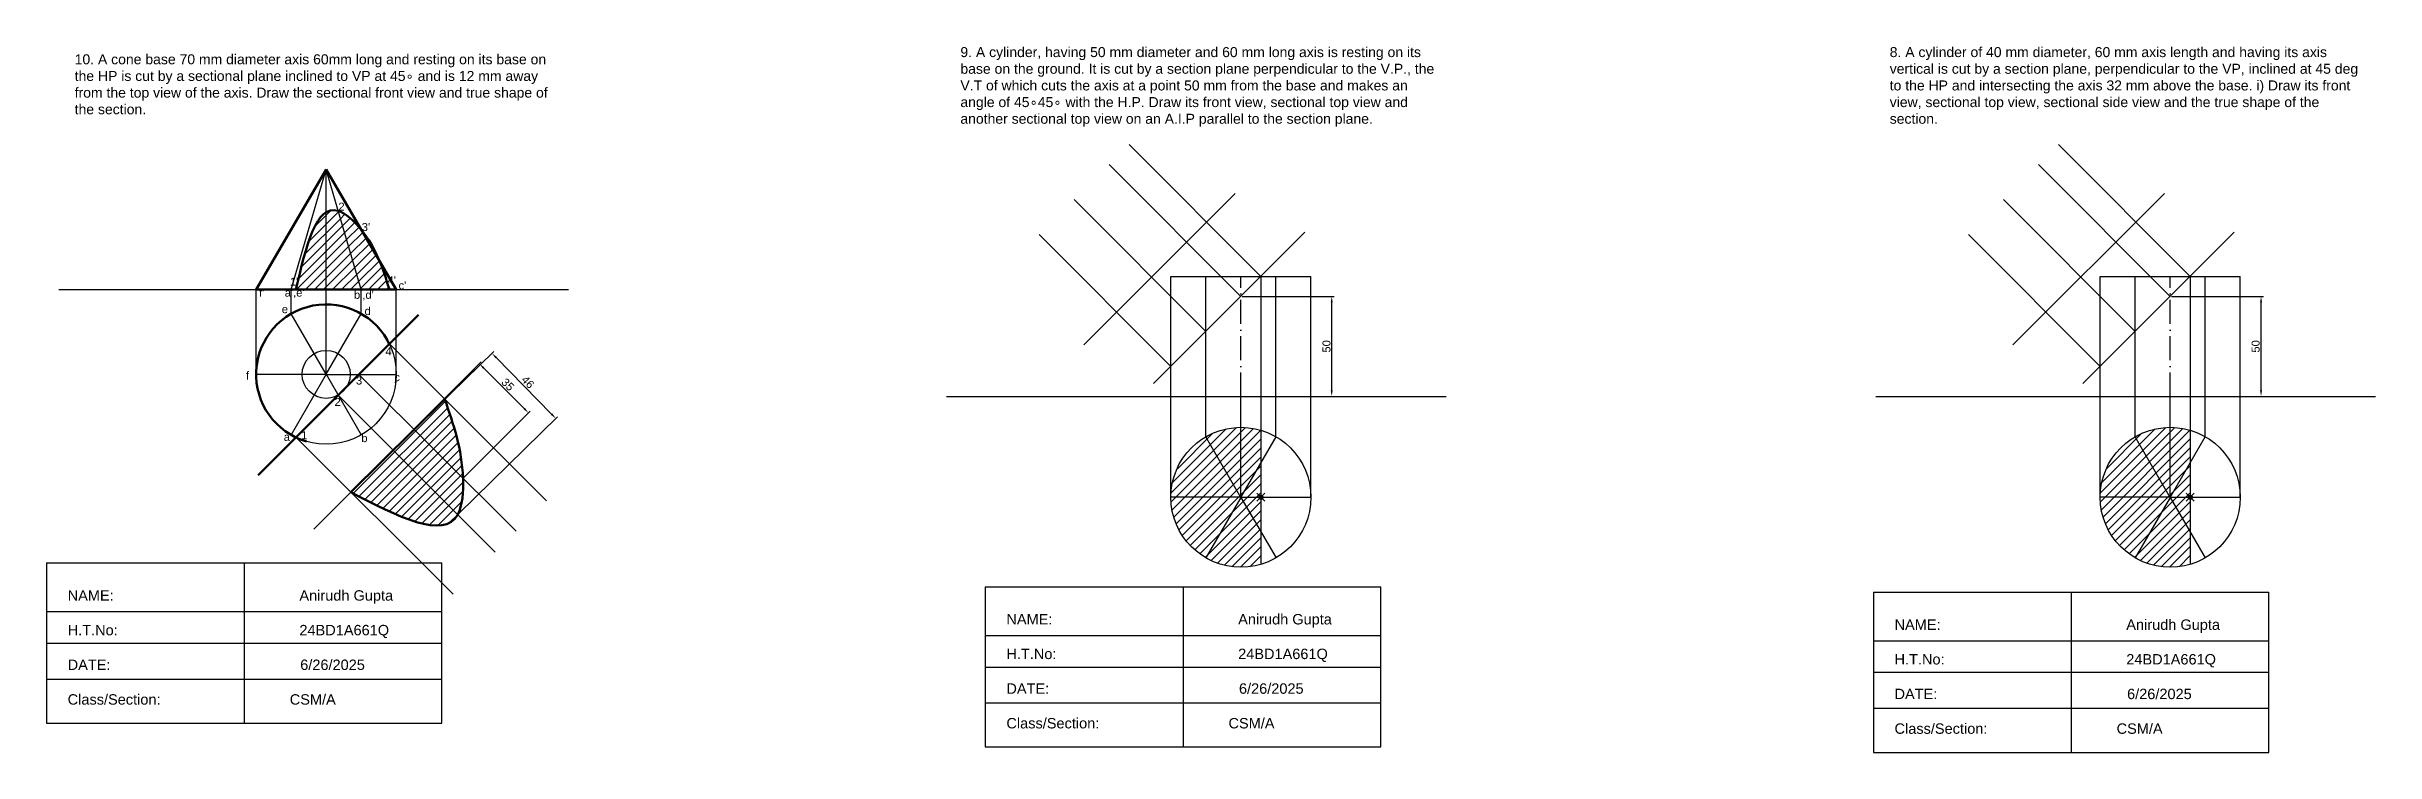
# Model space of a CAD drawing. Header units: millimetres. Extents: x 2302 to 7463, y 1376 to 2015.
# Drawn here: x 6299 to 7463, y 1420 to 1773 of the extents above; entities that cross this region are included whole.
import ezdxf

# ---------------------------------------------------------------- set-up
doc = ezdxf.new("R2010")
doc.units = ezdxf.units.MM
doc.header["$PDMODE"] = 35
doc.header["$PDSIZE"] = 2
doc.linetypes.add('ACAD_ISO10W100', pattern=[18, 12, -3, 0, -3])
doc.styles.get("Standard").update_dxf_attribs({"font": 'arial.ttf'})
doc.dimstyles.new('ISO-25', dxfattribs={"dimtxt": 4, "dimasz": 3, "dimexe": 1.25, "dimexo": 0.625, "dimtad": 1, "dimdec": 0, "dimtxsty": 'Standard', "dimcen": 2.5, "dimclrd": 6, "dimclre": 4, "dimadec": 0, "dimazin": 0, "dimtfac": 1, "dimtdec": 0, "dimtmove": 0, "dimatfit": 3, "dimfxl": 1, "dimarcsym": 1})

# ---------------------------------------------------------------- blocks, each defined once
blk = doc.blocks.new('*U20')
blk.add_line((-17.5, 0), (17.5, 0))
blk = doc.blocks.new('*U21')
at = {"color": 0, "linetype": 'ByBlock', "lineweight": -2, "transparency": 16777216}
for p, rotation in [((6431.6, 1588.4), 120), ((6449.1, 1588.4), 59.99999999999999), ((6422.9, 1573.2), 180), ((6431.6, 1558.1), 239.9999999999999), ((6449.1, 1558.1), 299.9999999999999)]:
    blk.add_blockref('*U20', p, dxfattribs=dict(at, rotation=rotation))
blk.add_blockref('*U20', (6457.9, 1573.2), dxfattribs=at)
blk = doc.blocks.new('*D22')
at = {"color": 4, "lineweight": -2, "transparency": 16777216}
for p, q in [((6483.3, 1581.8), (6516.5, 1615)), ((6507.9, 1557.3), (6541, 1590.4))]:
    blk.add_line(p, q, dxfattribs=at)
at = {"color": 6, "lineweight": -2, "transparency": 16777216}
blk.add_line((6517.7, 1612), (6538, 1591.7), dxfattribs=at)
at = {"color": 6, "transparency": 16777216}
for points in [[(6518.1, 1612.3), (6517.4, 1611.6), (6515.6, 1614.1)], [(6538.4, 1592), (6537.7, 1591.3), (6540.1, 1589.5)]]:
    blk.add_solid(points, dxfattribs=at)
at = {"layer": 'Defpoints', "color": 0, "transparency": 16777216}
for p in [(6540.1, 1589.5), (6482.9, 1581.4), (6507.4, 1556.8)]:
    blk.add_point(p, dxfattribs=at)
at = {"color": 0, "transparency": 16777216, "insert": (6529.8, 1603.7), "char_height": 4, "attachment_point": 5, "rotation": 315}
blk.add_mtext('35', dxfattribs=at)
blk = doc.blocks.new('*D23')
at = {"color": 4, "lineweight": -2, "transparency": 16777216}
for p, q in [((6473.3, 1571.8), (6522.8, 1620.2)), ((6505.2, 1539.1), (6554.7, 1587.6))]:
    blk.add_line(p, q, dxfattribs=at)
at = {"color": 6, "lineweight": -2, "transparency": 16777216}
blk.add_line((6524, 1617.2), (6551.7, 1588.8), dxfattribs=at)
at = {"color": 6, "transparency": 16777216}
for points in [[(6524.3, 1617.5), (6523.6, 1616.8), (6521.9, 1619.3)], [(6552.1, 1589.2), (6551.4, 1588.5), (6553.8, 1586.7)]]:
    blk.add_solid(points, dxfattribs=at)
at = {"layer": 'Defpoints', "color": 0, "transparency": 16777216}
for p in [(6553.8, 1586.7), (6472.8, 1571.3), (6504.8, 1538.7)]:
    blk.add_point(p, dxfattribs=at)
at = {"color": 0, "transparency": 16777216, "insert": (6539.8, 1604.9), "char_height": 4, "attachment_point": 5, "rotation": 314.386}
blk.add_mtext('46', dxfattribs=at)
blk = doc.blocks.new('*U24')
blk.add_line((-17.5, 0), (17.5, 0))
blk = doc.blocks.new('*U25')
at = {"color": 0, "linetype": 'ByBlock', "lineweight": -2, "transparency": 16777216}
for p, rotation in [((6887.5, 1562.4), 120), ((6905, 1562.4), 59.99999999999999), ((6878.7, 1547.3), 180), ((6887.5, 1532.1), 239.9999999999999), ((6905, 1532.1), 299.9999999999999)]:
    blk.add_blockref('*U24', p, dxfattribs=dict(at, rotation=rotation))
blk.add_blockref('*U24', (6913.7, 1547.3), dxfattribs=at)
blk = doc.blocks.new('*D26')
at = {"color": 4, "lineweight": -2, "transparency": 16777216}
for p, q in [((6896.9, 1647.8), (6942.9, 1647.8)), ((6896.9, 1597.8), (6942.9, 1597.8))]:
    blk.add_line(p, q, dxfattribs=at)
at = {"color": 6, "lineweight": -2, "transparency": 16777216}
blk.add_line((6941.6, 1600.8), (6941.6, 1644.8), dxfattribs=at)
at = {"color": 6, "transparency": 16777216}
for points in [[(6941.1, 1644.8), (6942.1, 1644.8), (6941.6, 1647.8)], [(6941.1, 1600.8), (6942.1, 1600.8), (6941.6, 1597.8)]]:
    blk.add_solid(points, dxfattribs=at)
at = {"layer": 'Defpoints', "color": 0, "transparency": 16777216}
for p in [(6896.2, 1647.8), (6941.6, 1647.8), (6896.2, 1597.8)]:
    blk.add_point(p, dxfattribs=at)
at = {"color": 0, "transparency": 16777216, "insert": (6939, 1622.8), "char_height": 4, "attachment_point": 5, "rotation": 90}
blk.add_mtext('50', dxfattribs=at)
blk = doc.blocks.new('*U27')
blk.add_line((-17.5, 0), (17.5, 0))
blk = doc.blocks.new('*U28')
at = {"color": 0, "linetype": 'ByBlock', "lineweight": -2, "transparency": 16777216}
for p, rotation in [((6887.5, 1562.4), 120), ((6905, 1562.4), 59.99999999999999), ((6878.7, 1547.3), 180), ((6887.5, 1532.1), 239.9999999999999), ((6905, 1532.1), 299.9999999999999)]:
    blk.add_blockref('*U27', p, dxfattribs=dict(at, rotation=rotation))
blk.add_blockref('*U27', (6913.7, 1547.3), dxfattribs=at)
blk = doc.blocks.new('*D29')
at = {"color": 4, "lineweight": -2, "transparency": 16777216}
for p, q in [((7361.3, 1647.8), (7407.3, 1647.8)), ((7361.3, 1597.8), (7407.3, 1597.8))]:
    blk.add_line(p, q, dxfattribs=at)
at = {"color": 6, "lineweight": -2, "transparency": 16777216}
blk.add_line((7406.1, 1600.8), (7406.1, 1644.8), dxfattribs=at)
at = {"color": 6, "transparency": 16777216}
for points in [[(7405.6, 1644.8), (7406.6, 1644.8), (7406.1, 1647.8)], [(7405.6, 1600.8), (7406.6, 1600.8), (7406.1, 1597.8)]]:
    blk.add_solid(points, dxfattribs=at)
at = {"layer": 'Defpoints', "color": 0, "transparency": 16777216}
for p in [(7360.7, 1647.8), (7406.1, 1647.8), (7360.7, 1597.8)]:
    blk.add_point(p, dxfattribs=at)
at = {"color": 0, "transparency": 16777216, "insert": (7403.4, 1622.8), "char_height": 4, "attachment_point": 5, "rotation": 90}
blk.add_mtext('50', dxfattribs=at)

msp = doc.modelspace()

# ---------------------------------------------------------------- hatches: boundary and pattern name
h = msp.add_hatch()
h.set_pattern_fill('ANSI31', color=256)
edge = h.paths.add_edge_path()
edge.add_spline(control_points=[(6507.4, 1556.8), (6506.9, 1571.5), (6502.6, 1583.9), (6498.3, 1596.3)], knot_values=[0, 0, 0, 0, 40.48703, 40.48703, 40.48703, 40.48703], degree=3, periodic=0)
edge.add_line((6498.3, 1596.3), (6498, 1596.5))
edge.add_line((6498, 1596.5), (6482.9, 1581.4))
edge.add_line((6482.9, 1581.4), (6507.4, 1556.8))
edge = h.paths.add_edge_path()
edge.add_line((6482.9, 1581.4), (6472.5, 1571))
edge.add_line((6472.5, 1571), (6504.8, 1538.7))
edge.add_spline(control_points=[(6504.8, 1538.7), (6504.8, 1538.7), (6507.1, 1543), (6507.7, 1550.2), (6507.4, 1556.8)], knot_values=[40.48703, 40.48703, 40.48703, 40.48703, 40.493979, 58.81574, 58.81574, 58.81574, 58.81574], degree=3, periodic=0)
edge.add_line((6507.4, 1556.8), (6482.9, 1581.4))
edge = h.paths.add_edge_path()
edge.add_line((6472.5, 1571), (6451.3, 1549.8))
edge.add_spline(control_points=[(6451.3, 1549.8), (6474.5, 1537.8), (6497.8, 1525.8), (6504.8, 1538.7)], knot_values=[58.81574, 58.81574, 58.81574, 58.81574, 113.415545, 113.415545, 113.415545, 113.415545], degree=3, periodic=0)
edge.add_line((6504.8, 1538.7), (6472.5, 1571))
edge = h.paths.add_edge_path()
edge.add_spline(control_points=[(6439, 1690), (6431.9, 1685.7), (6427.9, 1668.4), (6423.9, 1651.2)], knot_values=[0, 0, 0, 0, 35.763081, 35.763081, 35.763081, 35.763081], degree=3, periodic=0)
edge.add_line((6423.9, 1651.2), (6439, 1651.2))
edge.add_line((6439, 1651.2), (6439, 1690))
edge = h.paths.add_edge_path()
edge.add_spline(control_points=[(6445, 1690.6), (6442.8, 1691.4), (6440.8, 1691.1), (6439, 1690)], knot_values=[35.763081, 35.763081, 35.763081, 35.763081, 44.745823, 44.745823, 44.745823, 44.745823], degree=3, periodic=0)
edge.add_line((6439, 1690), (6439, 1651.2))
edge.add_line((6439, 1651.2), (6456.5, 1651.2))
edge.add_line((6456.5, 1651.2), (6445, 1690.6))
h.paths.add_polyline_path([(6417.4, 1646), (6429.2, 1646), (6429.2, 1651.6), (6417.4, 1651.6)], flags=9)
h.paths.add_polyline_path([(6468.7, 1652.9), (6474.9, 1652.9), (6474.9, 1658.9), (6468.7, 1658.9)], flags=9)
h.paths.add_polyline_path([(6444.1, 1689.7), (6450.2, 1689.7), (6450.2, 1695.8), (6444.1, 1695.8)], flags=9)
h = msp.add_hatch()
h.set_pattern_fill('ANSI31', color=256)
edge = h.paths.add_edge_path()
edge.add_spline(control_points=[(6456.5, 1681.2), (6453.1, 1685.4), (6448.7, 1689.4), (6445, 1690.6)], knot_values=[0, 0, 0, 0, 14.871044, 14.871044, 14.871044, 14.871044], degree=3, periodic=0)
edge.add_line((6445, 1690.6), (6456.5, 1651.2))
edge.add_line((6456.5, 1651.2), (6470.6, 1651.2))
edge.add_spline(control_points=[(6470.6, 1651.2), (6469.1, 1656), (6467.6, 1660.8), (6465.7, 1665.5)], knot_values=[77.345667, 77.345667, 77.345667, 77.345667, 92.743215, 92.743215, 92.743215, 92.743215], degree=3, periodic=0)
edge.add_line((6465.7, 1665.5), (6456.5, 1681.2))
h = msp.add_hatch()
h.set_pattern_fill('ANSI31', color=256)
h.paths.add_polyline_path([(6906.2, 1580.8, 0.072529), (6896.2, 1582.3), (6896.2, 1547.3), (6906.2, 1564.6)])
h.paths.add_polyline_path([(6896.2, 1582.3, 0.131652), (6878.7, 1577.6), (6896.2, 1547.3)])
h.paths.add_polyline_path([(6878.7, 1577.6, 0.267949), (6861.2, 1547.3), (6896.2, 1547.3)])
h.paths.add_polyline_path([(6896.2, 1547.3), (6861.2, 1547.3, 0.267949), (6878.7, 1517)])
h.paths.add_polyline_path([(6906.2, 1530), (6896.2, 1547.3), (6878.7, 1517, 0.20615), (6906.2, 1513.7)])
h.paths.add_polyline_path([(6906.2, 1547.3), (6896.2, 1547.3), (6906.2, 1530)], flags=17)
h.paths.add_polyline_path([(6906.2, 1564.6), (6896.2, 1547.3), (6906.2, 1547.3)], flags=17)
h = msp.add_hatch()
h.set_pattern_fill('ANSI31', color=256)
h.set_pattern_definition([(45, (464.4263, 0), (-2.245064, 2.245064), [])])
h.paths.add_polyline_path([(7370.7, 1580.8, 0.072529), (7360.7, 1582.3), (7360.7, 1547.3), (7370.7, 1564.6)])
h.paths.add_polyline_path([(7360.7, 1582.3, 0.131652), (7343.2, 1577.6), (7360.7, 1547.3)])
h.paths.add_polyline_path([(7343.2, 1577.6, 0.267949), (7325.7, 1547.3), (7360.7, 1547.3)])
h.paths.add_polyline_path([(7360.7, 1547.3), (7325.7, 1547.3, 0.267949), (7343.2, 1517)])
h.paths.add_polyline_path([(7370.7, 1530), (7360.7, 1547.3), (7343.2, 1517, 0.20615), (7370.7, 1513.7)])
h.paths.add_polyline_path([(7370.7, 1547.3), (7360.7, 1547.3), (7370.7, 1530)], flags=17)
h.paths.add_polyline_path([(7370.7, 1564.6), (7360.7, 1547.3), (7370.7, 1547.3)], flags=17)

# ---------------------------------------------------------------- linework, layer by layer
for p, q in [((6906.2, 1657.8), (6840.3, 1723.7)), ((7370.7, 1657.8), (7304.8, 1723.7)), ((6421.5, 1651.2), (6439, 1711.2)), ((6439, 1651.2), (6439, 1711.2)), ((6456.5, 1651.2), (6439, 1711.2)), ((6896.2, 1647.8), (6830.3, 1713.7)), ((7360.7, 1647.8), (7294.8, 1713.7)), ((6878.7, 1630.3), (6812.8, 1696.2)), ((6817.7, 1623.6), (6893.4, 1699.3)), ((7343.2, 1630.3), (7277.3, 1696.2)), ((7282.1, 1623.6), (7357.8, 1699.3)), ((6861.2, 1612.8), (6795.3, 1678.7)), ((6852.5, 1604.2), (6928.2, 1679.9)), ((7325.7, 1612.8), (7259.8, 1678.7)), ((7317, 1604.2), (7392.7, 1679.9)), ((6861.2, 1547.3), (6861.2, 1657.8)), ((6861.2, 1657.8), (6931.2, 1657.8)), ((6878.7, 1577.6), (6878.7, 1657.8)), ((6906.2, 1657.8), (6906.2, 1513.7)), ((6913.7, 1577.6), (6913.7, 1657.8)), ((6931.2, 1547.3), (6931.2, 1657.8)), ((7325.7, 1547.3), (7325.7, 1657.8)), ((7325.7, 1657.8), (7395.7, 1657.8)), ((7343.2, 1577.6), (7343.2, 1657.8)), ((7370.7, 1657.8), (7370.7, 1513.7)), ((7378.2, 1577.6), (7378.2, 1657.8)), ((7395.7, 1547.3), (7395.7, 1657.8)), ((6305.4, 1651.2), (6560.2, 1651.2)), ((6404, 1608.8), (6404, 1651.2)), ((6421.5, 1639.1), (6421.5, 1651.2)), ((6439, 1608.8), (6439, 1651.2)), ((6456.5, 1639.1), (6456.5, 1651.2)), ((6474, 1608.8), (6474, 1651.2)), ((6470.6, 1624), (6549.1, 1545.5)), ((6432.8, 1531.3), (6512.9, 1611.4)), ((6455.4, 1608.8), (6533.9, 1530.3)), ((6445, 1598.4), (6523.5, 1519.9)), ((6749.1, 1597.8), (6998.8, 1597.8)), ((6896.2, 1547.3), (6896.2, 1597.8)), ((7213.5, 1597.8), (7463.3, 1597.8)), ((7360.7, 1547.3), (7360.7, 1597.8)), ((6423.9, 1577.3), (6502.4, 1498.8)), ((6299.3, 1514.5), (6299.3, 1434.3)), ((6299.3, 1514.5), (6496.9, 1514.5)), ((6398.1, 1514.5), (6398.1, 1434.3)), ((6496.9, 1434.3), (6496.9, 1514.5)), ((6768.4, 1502.5), (6768.4, 1422.4)), ((6768.4, 1502.5), (6966.1, 1502.5)), ((6867.3, 1502.5), (6867.3, 1422.4)), ((6966.1, 1422.4), (6966.1, 1502.5)), ((6299.3, 1490.1), (6496.9, 1490.1)), ((7212.4, 1499.8), (7212.4, 1419.7)), ((7212.4, 1499.8), (7410, 1499.8)), ((7311.2, 1499.8), (7311.2, 1419.7)), ((7410, 1419.7), (7410, 1499.8)), ((6299.3, 1474.4), (6496.9, 1474.4)), ((6768.4, 1478.2), (6966.1, 1478.2)), ((7212.4, 1475.5), (7410, 1475.5)), ((6299.3, 1456.4), (6496.9, 1456.4)), ((6768.4, 1462.4), (6966.1, 1462.4)), ((7212.4, 1459.8), (7410, 1459.8)), ((6768.4, 1444.5), (6966.1, 1444.5)), ((6299.3, 1434.3), (6496.9, 1434.3)), ((7212.4, 1441.8), (7410, 1441.8)), ((6768.4, 1422.4), (6966.1, 1422.4)), ((7212.4, 1419.7), (7410, 1419.7))]:
    msp.add_line(p, q)
at = {"lineweight": 70}
for p, q in [((6404, 1651.2), (6439, 1711.2)), ((6474, 1651.2), (6439, 1711.2)), ((6404, 1651.2), (6474, 1651.2)), ((6405, 1558.4), (6485.1, 1638.5)), ((6451.3, 1549.8), (6498, 1596))]:
    msp.add_line(p, q, dxfattribs=at)
at = {"linetype": 'ACAD_ISO10W100'}
for p, q in [((6896.2, 1597.8), (6896.2, 1657.8)), ((7360.7, 1597.8), (7360.7, 1657.8))]:
    msp.add_line(p, q, dxfattribs=at)
for centre, radius in [((6439, 1608.8), 35), ((6439, 1608.8), 12), ((6896.2, 1547.3), 35), ((7360.7, 1547.3), 35)]:
    msp.add_circle(centre, radius)
at = {"lineweight": 70}
msp.add_arc((6439, 1608.8), 35, 24.4934, 253.5681, dxfattribs=at)
for start, end in [(352.9796, 0.4342), (298.8803, 300)]:
    msp.add_arc((6439, 1608.8), 35, start, end)
for points in [[(6423.9, 1651.2), (6445, 1690.6), (6456.5, 1681.2), (6470.6, 1651.2)], [(6498.3, 1596.3), (6507.4, 1556.8), (6504.8, 1538.7), (6451.3, 1549.8)]]:
    msp.add_spline(points, degree=3, dxfattribs=at)
for p in [(6906.2, 1547.3), (7370.7, 1547.3)]:
    msp.add_point(p)

# ---------------------------------------------------------------- block references
for name, p in [('*U21', (-1.3, 35.6)), ('*U25', (0, 0)), ('*U28', (464.4, 0))]:
    msp.add_blockref(name, p)

# ---------------------------------------------------------------- texts
for s, p in [("2'", (6445.1, 1690.7)), ("3'", (6456.8, 1680.5)), ("1'", (6420.9, 1653.2)), ("4'", (6469.7, 1653.9)), ("c'", (6475.2, 1651.3)), ("f'", (6405.5, 1647.6)), ('e', (6416.8, 1639.4)), ("a',e'", (6418.3, 1647.7)), ("b',d'", (6452.9, 1646.6)), ('d', (6458.2, 1638.5)), ('4', (6468.6, 1618.3)), ('f', (6398.9, 1606.2)), ('3', (6453.9, 1603.7)), ('c', (6473.1, 1605.4)), ('2', (6443.2, 1593)), ('a', (6417.8, 1575.5)), ('1', (6426.5, 1576.3)), ('b', (6456.6, 1574.9))]:
    msp.add_text(s, height=4).set_placement(p)
at = {"attachment_point": 1}
for s, width, gutter_width, insert, char_height in [('9. A cylinder, having 50 mm diameter and 60 mm long axis is resting on its base on the ground. It is cut by a section plane perpendicular to the V.P., the V.T of which cuts the axis at a point 50 mm from the base and makes an angle of 45∘45∘ with the H.P. Draw its front view, sectional top view and another sectional top view on an A.I.P parallel to the section plane.', 236.637, 15, (6756, 1772.5), 5), ('8. A cylinder of 40 mm diameter, 60 mm axis length and having its axis vertical is cut by a section plane, perpendicular to the VP, inclined at 45 deg to the HP and intersecting the axis 32 mm above the base. i) Draw its front view, sectional top view, sectional side view and the true shape of the section.', 236.637, 15, (7220.5, 1772.5), 5), ('10. A cone base 70 mm diameter axis 60mm long and resting on its base on the HP is cut by a sectional plane inclined to VP at 45∘ and is 12 mm away from the top view of the axis. Draw the sectional front view and true shape of the section. ', 236.637, 15, (6313.3, 1768.9), 5), ('NAME:                                              Anirudh Gupta\\P\\PH.T.No:                                             24BD1A661Q\\P\\PDATE:                                               6/26/2025\\P\\PClass/Section:                                CSM/A', 175.899, 12.5, (6309.8, 1500.8), 5.2), ('NAME:                                              Anirudh Gupta\\P\\PH.T.No:                                             24BD1A661Q\\P\\PDATE:                                               6/26/2025\\P\\PClass/Section:                                CSM/A', 175.899, 12.5, (6779, 1488.9), 5.2), ('NAME:                                              Anirudh Gupta\\P\\PH.T.No:                                             24BD1A661Q\\P\\PDATE:                                               6/26/2025\\P\\PClass/Section:                                CSM/A', 175.899, 12.5, (7222.9, 1486.2), 5.2)]:
    msp.add_mtext_dynamic_manual_height_columns(s, width=width, gutter_width=gutter_width, heights=[0], dxfattribs=dict(at, insert=insert, char_height=char_height))

# ---------------------------------------------------------------- dimensions: what is measured, and where the dimension line sits
for base, p1, p2, picture, middle in [((6941.6, 1647.8), (6896.2, 1597.8), (6896.2, 1647.8), '*D26', (6939, 1622.8)), ((7406.1, 1647.8), (7360.7, 1597.8), (7360.7, 1647.8), '*D29', (7403.4, 1622.8))]:
    dim = msp.add_linear_dim(base=base, p1=p1, p2=p2, angle=90, dimstyle='ISO-25')
    dim.commit()
    dim.dimension.update_dxf_attribs({"geometry": picture, "text_midpoint": middle})
for p1, p2, distance, picture, middle in [((6472.8, 1571.3), (6504.8, 1538.7), 68.6, '*D23', (6539.8, 1604.9)), ((6482.9, 1581.4), (6507.4, 1556.8), 46.3, '*D22', (6529.8, 1603.7))]:
    dim = msp.add_aligned_dim(p1=p1, p2=p2, distance=distance, dimstyle='ISO-25')
    dim.commit()
    dim.dimension.update_dxf_attribs({"geometry": picture, "text_midpoint": middle})

doc.saveas('drawing.dxf')
